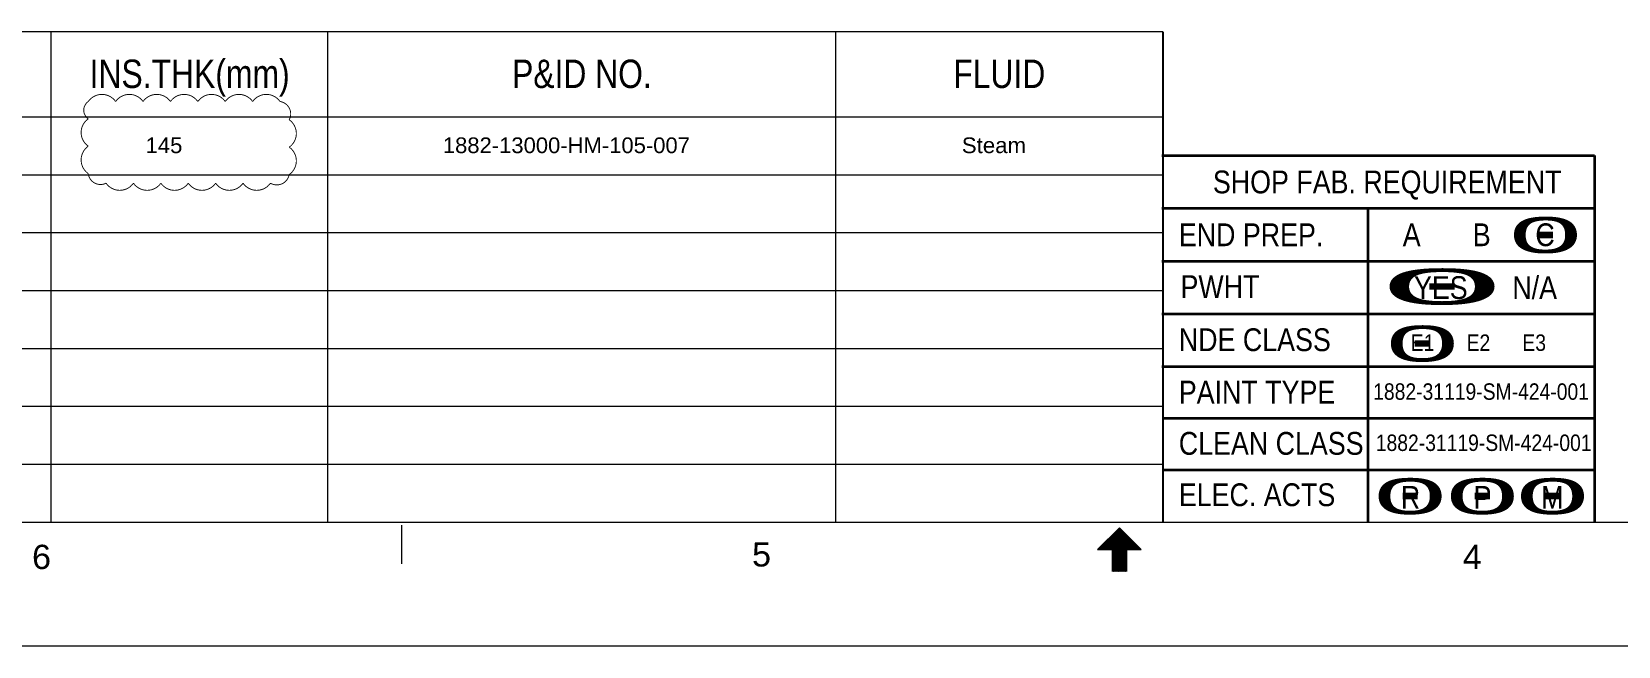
# Model space of a CAD drawing. Header units: inches. Extents: x 2106 to 2947, y -14 to 580.
# Drawn here: x 2364.2 to 2595.8, y -13.8 to 75.9 of the extents above; entities that cross this region are included whole.
import ezdxf
from ezdxf.enums import TextEntityAlignment as Align

# ---------------------------------------------------------------- set-up
doc = ezdxf.new("R2010")
doc.units = ezdxf.units.IN
doc.header["$MEASUREMENT"] = 0
doc.linetypes.add('Solid', pattern=[1, 1, 0])
for name, color, linetype in [('2', 2, 'Continuous'), ('BG 0 -1', 7, 'Continuous'), ('BG BG BG BG BG 2', 7, 'Continuous'), ('BG BG BG BG TITLETEXT', 7, 'Continuous'), ('BG BG BG Default', 7, 'Continuous'), ('Rev.4', 6, 'Continuous')]:
    doc.layers.add(name, color=color, linetype=linetype)
doc.layers.add('spoolIsoText', color=2, linetype='Solid', lineweight=30)
doc.styles.add('Arial', font='arial.ttf')
doc.styles.add('fixedText', font='MONOTXT8.shx', dxfattribs={"width": 0.85})

msp = doc.modelspace()

# ---------------------------------------------------------------- linework, layer by layer
at = {"layer": 'BG 0 -1', "color": 2, "linetype": 'Continuous', "lineweight": 25}
msp.add_line((2529.32, 75.88), (2529.32, 4.28), dxfattribs=at)
at = {"layer": 'BG 0 -1', "color": 7, "linetype": 'Continuous', "lineweight": 9}
for p, q in [((2131.35, 4.28), (2922.17, 4.28)), ((2418.19, 3.86), (2418.19, -1.8)), ((2522.99, 3.47), (2519.81, 0.29)), ((2519.82, 0.29), (2523, 3.47)), ((2519.95, 0.29), (2523.06, 3.4)), ((2520.07, 0.29), (2523.13, 3.34)), ((2520.2, 0.29), (2523.19, 3.28)), ((2520.32, 0.29), (2523.25, 3.22)), ((2520.45, 0.29), (2523.31, 3.15)), ((2520.57, 0.29), (2523.38, 3.09)), ((2520.7, 0.29), (2523.44, 3.03)), ((2520.82, 0.29), (2523.5, 2.97)), ((2520.95, 0.29), (2523.56, 2.9)), ((2521.07, 0.29), (2523.63, 2.84)), ((2521.2, 0.29), (2523.69, 2.78)), ((2521.32, 0.29), (2523.75, 2.72)), ((2521.45, 0.29), (2523.81, 2.65)), ((2521.57, 0.29), (2523.88, 2.59)), ((2521.7, 0.29), (2523.94, 2.53)), ((2521.82, 0.29), (2524, 2.47)), ((2521.93, 0.27), (2524.06, 2.4)), ((2521.93, 0.15), (2524.13, 2.34)), ((2526.18, 0.29), (2522.99, 3.47)), ((2523, 3.47), (2523, -2.19)), ((2519.81, 0.29), (2521.93, 0.29)), ((2521.93, 0.02), (2524.19, 2.28)), ((2521.93, -0.1), (2524.25, 2.22)), ((2521.93, -0.23), (2524.31, 2.15)), ((2521.93, -0.35), (2524.38, 2.09)), ((2521.93, -0.48), (2524.44, 2.03)), ((2521.93, -0.6), (2524.5, 1.97)), ((2521.93, -0.73), (2524.56, 1.9)), ((2521.93, -0.85), (2524.63, 1.84)), ((2521.93, -0.98), (2524.69, 1.78)), ((2521.93, -1.1), (2524.75, 1.72)), ((2521.93, -1.23), (2524.81, 1.65)), ((2521.93, -1.35), (2524.88, 1.59)), ((2521.93, -1.48), (2524.94, 1.53)), ((2521.93, -1.6), (2525, 1.47)), ((2521.93, -1.73), (2525.06, 1.4)), ((2521.93, 0.29), (2521.93, -2.89)), ((2521.93, -1.85), (2524.05, 0.27)), ((2521.93, -1.98), (2524.05, 0.14)), ((2521.93, -2.1), (2524.05, 0.02)), ((2524.05, 0.29), (2526.18, 0.29)), ((2524.05, 0.29), (2524.05, -2.89)), ((2524.08, 0.29), (2525.13, 1.34)), ((2524.2, 0.29), (2525.19, 1.28)), ((2524.33, 0.29), (2525.25, 1.22)), ((2524.45, 0.29), (2525.31, 1.15)), ((2524.58, 0.29), (2525.38, 1.09)), ((2524.7, 0.29), (2525.44, 1.03)), ((2524.83, 0.29), (2525.5, 0.97)), ((2524.95, 0.29), (2525.56, 0.9)), ((2525.08, 0.29), (2525.63, 0.84)), ((2525.2, 0.29), (2525.69, 0.78)), ((2525.33, 0.29), (2525.75, 0.72)), ((2525.45, 0.29), (2525.81, 0.65)), ((2525.58, 0.29), (2525.88, 0.59)), ((2525.7, 0.29), (2525.94, 0.53)), ((2525.83, 0.29), (2526, 0.47)), ((2525.95, 0.29), (2526.06, 0.4)), ((2526.08, 0.29), (2526.13, 0.34)), ((2521.93, -2.23), (2524.05, -0.11)), ((2521.93, -2.35), (2524.05, -0.23)), ((2521.93, -2.48), (2524.05, -0.36)), ((2521.93, -2.6), (2524.05, -0.48)), ((2521.93, -2.73), (2524.05, -0.61)), ((2521.93, -2.85), (2524.05, -0.73)), ((2522.02, -2.89), (2524.05, -0.86)), ((2522.14, -2.89), (2524.05, -0.98)), ((2522.27, -2.89), (2524.05, -1.11)), ((2522.39, -2.89), (2524.05, -1.23)), ((2522.52, -2.89), (2524.05, -1.36)), ((2522.64, -2.89), (2524.05, -1.48)), ((2522.77, -2.89), (2524.05, -1.61)), ((2522.89, -2.89), (2524.05, -1.73)), ((2523.02, -2.89), (2524.05, -1.86)), ((2523.14, -2.89), (2524.05, -1.98)), ((2523.27, -2.89), (2524.05, -2.11)), ((2523.39, -2.89), (2524.05, -2.23)), ((2523.52, -2.89), (2524.05, -2.36)), ((2523.64, -2.89), (2524.05, -2.48)), ((2523.77, -2.89), (2524.05, -2.61)), ((2523.89, -2.89), (2524.05, -2.73)), ((2524.02, -2.89), (2524.05, -2.86)), ((2947.24, -13.83), (2106.24, -13.83))]:
    msp.add_line(p, q, dxfattribs=at)
at = {"layer": 'BG BG BG BG BG 2', "color": 2, "linetype": 'Continuous', "lineweight": 15}
for p, q in [((2529.32, 75.88), (2131.35, 75.88)), ((2367.06, 4.28), (2367.06, 75.88)), ((2407.44, 4.28), (2407.44, 75.88)), ((2481.61, 4.28), (2481.61, 75.88)), ((2529.32, 63.41), (2131.35, 63.41)), ((2529.32, 54.96), (2131.35, 54.96)), ((2529.32, 46.51), (2131.35, 46.51)), ((2529.32, 38.06), (2131.35, 38.06)), ((2529.32, 29.61), (2131.35, 29.61)), ((2529.32, 21.16), (2131.35, 21.16)), ((2529.32, 12.71), (2131.35, 12.71))]:
    msp.add_line(p, q, dxfattribs=at)
at = {"layer": 'BG BG BG Default', "color": 2, "linetype": 'Continuous', "lineweight": 35}
for p, q in [((2529.19, 57.81), (2592.38, 57.81)), ((2592.38, 57.81), (2592.38, 4.28)), ((2529.19, 50.11), (2592.38, 50.11)), ((2559.27, 50.11), (2559.27, 4.28)), ((2529.19, 42.41), (2592.38, 42.41)), ((2529.19, 34.71), (2592.38, 34.71)), ((2529.19, 27.01), (2592.38, 27.01)), ((2529.32, 19.47), (2592.38, 19.47)), ((2529.32, 11.93), (2592.38, 11.93))]:
    msp.add_line(p, q, dxfattribs=at)
at = {"layer": 'Rev.4', "color": 1, "const_width": 0.132}
msp.add_lwpolyline([(2372.45, 65.69, -0.520567), (2376.45, 65.69, -0.520567), (2380.45, 65.69, -0.520567), (2384.45, 65.69, -0.520567), (2388.45, 65.69, -0.520567), (2392.45, 65.69, -0.520567), (2396.45, 65.69, -0.520567), (2400.45, 65.69, -0.520567), (2401.79, 63.03, -0.520567), (2401.79, 59.03, -0.520567), (2401.79, 55.03, -0.520567), (2399.05, 53.77, -0.520567), (2395.05, 53.77, -0.520567), (2391.05, 53.77, -0.520567), (2387.05, 53.77, -0.520567), (2383.05, 53.77, -0.520567), (2379.05, 53.77, -0.520567), (2375.05, 53.77, -0.520567), (2372.45, 55.17, -0.520567), (2372.45, 59.17, -0.520567), (2372.45, 63.17, -0.520567)], format="xyb", close=True, dxfattribs=at)

# ---------------------------------------------------------------- texts
at = {"layer": '2', "style": 'Arial'}
for s, height, width, p in [('145', 2.293, 1.008516, (2380.81, 60.45)), ('1882-13000-HM-105-007', 2.2931, 1.00296, (2424.22, 60.45)), ('Steam', 2.293, 1.013128, (2499.99, 60.45))]:
    msp.add_text(s, height=height, dxfattribs=dict(at, width=width)).set_placement(p, align=Align.TOP_LEFT)
at = {"layer": 'BG 0 -1', "color": 7, "style": 'Arial', "width": 1.008516}
for s, p in [('6', (2365.63, -0.78)), ('5', (2470.75, -0.44)), ('4', (2574.52, -0.78))]:
    msp.add_text(s, height=3.54, dxfattribs=at).set_placement(p, align=Align.MIDDLE)
at = {"layer": 'BG BG BG BG TITLETEXT', "color": 4, "style": 'Arial'}
for s, height, width, p in [('INS.THK(mm)', 4.1456, 0.803775, (2387.25, 69.74)), ('P&ID NO.', 4.146, 0.801737, (2444.53, 69.74)), ('FLUID', 4.146, 0.803157, (2505.46, 69.74)), ('A       B      C', 3.3327, 0.840889, (2575.46, 46.24)), ('YES      N/A', 3.3327, 0.840889, (2576.45, 38.53)), ('E1      E2      E3', 2.4, 0.840889, (2575.41, 30.49)), ('1882-31119-SM-424-001', 2.4, 0.840889, (2575.8, 23.35)), ('1882-31119-SM-424-001', 2.4, 0.840889, (2576.18, 15.88)), ('R', 3.33, 0.840889, (2565.5, 7.9)), ('P', 3.33, 0.840889, (2576.02, 7.9)), ('M', 3.33, 0.840889, (2586.21, 7.9))]:
    msp.add_text(s, height=height, dxfattribs=dict(at, width=width)).set_placement(p, align=Align.MIDDLE_CENTER)
at = {"layer": 'BG BG BG BG TITLETEXT', "color": 4, "style": 'Arial', "width": 0.840889}
for s, height, p in [('SHOP FAB. REQUIREMENT', 3.3327, (2536.65, 53.95)), ('END PREP.', 3.333, (2531.67, 46.24)), ('PWHT', 3.333, (2531.92, 38.67)), ('NDE CLASS', 3.333, (2531.67, 30.92)), ('PAINT TYPE', 3.333, (2531.67, 23.27)), ('CLEAN CLASS', 3.3327, (2531.67, 15.79)), ('ELEC. ACTS', 3.333, (2531.67, 8.29))]:
    msp.add_text(s, height=height, dxfattribs=at).set_placement(p, align=Align.MIDDLE_LEFT)
at = {"layer": 'spoolIsoText', "style": 'fixedText'}
for width, p in [(2.55, (2585.21, 46.2)), (4.25, (2570.12, 38.67)), (2.55, (2567.24, 30.35)), (2.55, (2565.45, 8.07)), (2.55, (2576, 8.07)), (2.55, (2586.24, 8.07))]:
    msp.add_text('0', height=5.23, dxfattribs=dict(at, width=width)).set_placement(p, align=Align.MIDDLE_CENTER)

doc.saveas('drawing.dxf')
